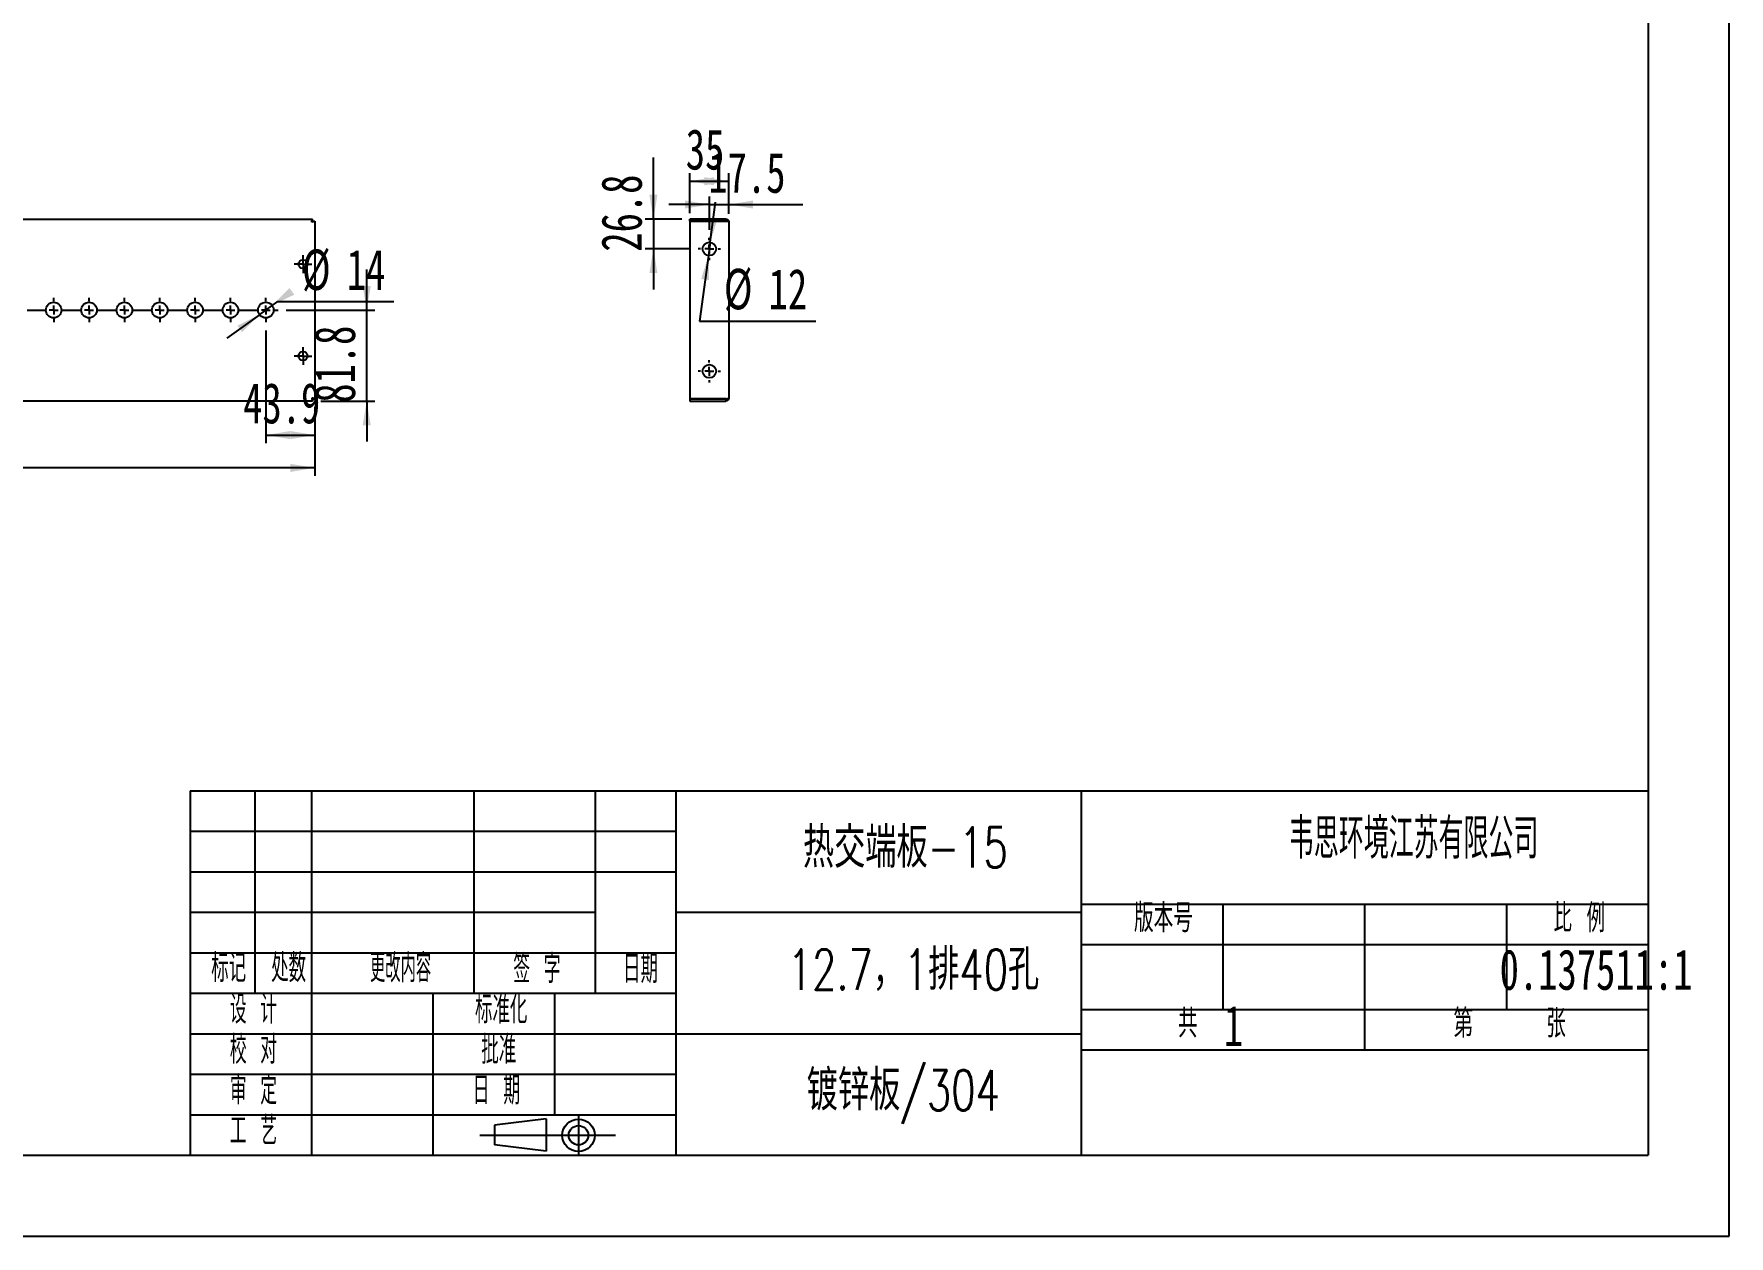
# Model space of a CAD drawing. Extents: x 0 to 3054, y 0 to 2160.
# Drawn here: x 1532 to 3054, y 0 to 1080 of the extents above; entities that cross this region are included whole.
import ezdxf

# ---------------------------------------------------------------- set-up
doc = ezdxf.new("R2010")
doc.units = 0
doc.header["$LTSCALE"] = 7.27214
doc.layers.get('0').update_dxf_attribs({"linetype": 'CONTINUOUS'})
for name, color, linetype in [('粗实线', 7, 'CONTINUOUS'), ('细实线', 7, 'CONTINUOUS'), ('轮廓线层', 7, 'CONTINUOUS')]:
    doc.layers.add(name, color=color, linetype=linetype)
doc.styles.add('SLDTEXTSTYLE0', font='TXT', dxfattribs={"width": 0.7, "bigfont": 'bigfont'})
doc.styles.add('SLDTEXTSTYLE1', font='TXT', dxfattribs={"width": 0.56, "bigfont": 'bigfont'})
doc.styles.add('SLDTEXTSTYLE2', font='TXT', dxfattribs={"width": 0.49, "bigfont": 'bigfont'})
doc.styles.add('SLDTEXTSTYLE3', font='TXT', dxfattribs={"width": 0.54, "bigfont": 'bigfont'})
doc.styles.add('SLDTEXTSTYLE4', font='TXT', dxfattribs={"width": 0.63, "bigfont": 'bigfont'})
doc.styles.add('SLDTEXTSTYLE5', font='TXT', dxfattribs={"width": 0.586667, "bigfont": 'bigfont'})
doc.styles.add('SLDTEXTSTYLE6', font='TXT', dxfattribs={"width": 0.7})
doc.dimstyles.new('SLDDIMSTYLE0', dxfattribs={"dimtxt": 36.360702, "dimasz": 21.816421, "dimexe": 0, "dimexo": 0.0625, "dimgap": 9.090175, "dimtad": 2, "dimdec": 1, "dimrnd": 1e-09, "dimzin": 12, "dimtxsty": 'SLDTEXTSTYLE6', "dimsah": 1, "dimcen": 0.09, "dimazin": 3, "dimtfac": 1, "dimtdec": 1, "dimtofl": 0, "dimtmove": 0, "dimatfit": 3, "dimtolj": 1, "dimtzin": 12})
doc.dimstyles.new('SLDDIMSTYLE1', dxfattribs={"dimtxt": 36.360702, "dimasz": 21.816421, "dimexe": 0, "dimexo": 0.0625, "dimgap": 9.090175, "dimtad": 2, "dimdec": 1, "dimrnd": 1e-09, "dimzin": 12, "dimtxsty": 'SLDTEXTSTYLE6', "dimsah": 1, "dimcen": 0.09, "dimazin": 3, "dimtfac": 1, "dimtdec": 1, "dimtmove": 0, "dimatfit": 3, "dimtolj": 1, "dimtzin": 12})
doc.dimstyles.new('SLDDIMSTYLE2', dxfattribs={"dimtxt": 36.360702, "dimasz": 21.816421, "dimexe": 0, "dimexo": 0.0625, "dimgap": 9.090175, "dimtad": 0, "dimtih": 1, "dimtoh": 1, "dimdec": 1, "dimrnd": 1e-09, "dimzin": 12, "dimtxsty": 'SLDTEXTSTYLE6', "dimsah": 1, "dimcen": 0, "dimazin": 3, "dimtfac": 1, "dimtdec": 1, "dimtmove": 0, "dimatfit": 3, "dimtolj": 1, "dimtzin": 12})

# ---------------------------------------------------------------- blocks, each defined once
blk = doc.blocks.new('块6')
at = {"color": 7, "linetype": 'CONTINUOUS'}
for p, q in [((925.4, 1129), (867.3, 1121.8)), ((925.4, 1129), (925.4, 1092.7)), ((867.3, 1121.8), (867.3, 1100)), ((925.4, 1092.7), (867.3, 1100))]:
    blk.add_line(p, q, dxfattribs=at)
at = {"layer": '轮廓线层', "color": 7}
for p, q in [((961.5, 1132.1), (961.5, 1089.2)), ((850.7, 1110.6), (1002.9, 1110.6))]:
    blk.add_line(p, q, dxfattribs=at)
for radius in [18.2, 10.9]:
    blk.add_circle((961.5, 1110.6), radius, dxfattribs=at)
blk = doc.blocks.new('_D')
at = {"layer": '细实线'}
for p, q in [((474.4, 744.8), (474.4, 682.8)), ((1784.4, 744.8), (1784.4, 682.8)), ((1784.4, 690.1), (474.4, 690.1))]:
    blk.add_line(p, q, dxfattribs=at)
for points in [[(474.4, 690.1), (496.2, 686.4), (496.2, 693.7)], [(1784.4, 690.1), (1762.5, 693.7), (1762.5, 686.4)]]:
    blk.add_solid(points, dxfattribs=at)
at = {"layer": '细实线', "insert": (1087, 736.9), "char_height": 36.36, "attachment_point": 1, "style": 'SLDTEXTSTYLE6'}
blk.add_mtext('1310', dxfattribs=at)
blk = doc.blocks.new('_D_2')
at = {"layer": '细实线'}
for p, q in [((1740.5, 813.5), (1740.5, 712.2)), ((1784.4, 744.8), (1784.4, 712.2)), ((1740.5, 719.5), (1784.4, 719.5))]:
    blk.add_line(p, q, dxfattribs=at)
for points in [[(1740.5, 719.5), (1762.3, 715.9), (1762.3, 723.2)], [(1784.4, 719.5), (1762.5, 723.2), (1762.5, 715.9)]]:
    blk.add_solid(points, dxfattribs=at)
at = {"layer": '细实线', "insert": (1720.1, 766.4), "char_height": 36.36, "attachment_point": 1, "style": 'SLDTEXTSTYLE6'}
blk.add_mtext('43.9', dxfattribs=at)
blk = doc.blocks.new('_D_3')
at = {"layer": '细实线'}
for p, q in [((1831, 831.8), (1831, 868.2)), ((1758.7, 831.8), (1838.3, 831.8)), ((1831, 750.1), (1831, 831.8)), ((1789.7, 750.1), (1838.3, 750.1)), ((1831, 750.1), (1831, 713.7))]:
    blk.add_line(p, q, dxfattribs=at)
for points in [[(1831, 831.8), (1834.7, 853.6), (1827.4, 853.6)], [(1831, 750.1), (1827.4, 728.3), (1834.7, 728.3)]]:
    blk.add_solid(points, dxfattribs=at)
at = {"layer": '细实线', "insert": (1784.2, 748.6), "char_height": 36.36, "attachment_point": 1, "rotation": 90, "style": 'SLDTEXTSTYLE6'}
blk.add_mtext('81.8', dxfattribs=at)
blk = doc.blocks.new('_D_4')
at = {"layer": '细实线'}
for p, q in [((1746.1, 835.9), (1751.1, 839.5)), ((1751.1, 839.5), (1855.4, 839.5)), ((1734.8, 827.7), (1705.3, 806.5)), ((1734.8, 827.7), (1746.1, 835.9))]:
    blk.add_line(p, q, dxfattribs=at)
for points in [[(1746.1, 835.9), (1766, 845.7), (1761.7, 851.6)], [(1734.8, 827.7), (1714.9, 817.9), (1719.2, 812)]]:
    blk.add_solid(points, dxfattribs=at)
at = {"layer": '细实线', "char_height": 36.36, "attachment_point": 1, "style": 'SLDTEXTSTYLE6'}
for s, insert in [('%%c', (1772.9, 886.3)), ('14', (1813.1, 886.3))]:
    blk.add_mtext(s, dxfattribs=dict(at, insert=insert))
blk = doc.blocks.new('SW_CENTERMARKSYMBOL_0')
at = {"layer": '细实线', "color": 0}
for p, q in [((-1214.5, 0), (-1217.5, 0)), ((-1206.5, 0), (-1210.5, 0)), ((-1206.5, 8), (-1206.5, 11)), ((-1206.5, 0), (-1206.5, 4)), ((-1206.5, 0), (-1206.5, -4)), ((-1206.5, 0), (-1202.5, 0)), ((-1198.5, 0), (-1182.75, 0)), ((-1174.75, 0), (-1178.75, 0)), ((-1174.75, 8), (-1174.75, 11)), ((-1174.75, 0), (-1174.75, 4)), ((-1174.75, 0), (-1174.75, -4)), ((-1174.75, 0), (-1170.75, 0)), ((-1166.75, 0), (-1151, 0)), ((-1143, 0), (-1147, 0)), ((-1143, 8), (-1143, 11)), ((-1143, 0), (-1143, 4)), ((-1143, 0), (-1143, -4)), ((-1143, 0), (-1139, 0)), ((-1135, 0), (-1119.25, 0)), ((-1111.25, 0), (-1115.25, 0)), ((-1111.25, 8), (-1111.25, 11)), ((-1111.25, 0), (-1111.25, 4)), ((-1111.25, 0), (-1111.25, -4)), ((-1111.25, 0), (-1107.25, 0)), ((-1103.25, 0), (-1087.5, 0)), ((-1079.5, 0), (-1083.5, 0)), ((-1079.5, 8), (-1079.5, 11)), ((-1079.5, 0), (-1079.5, 4)), ((-1079.5, 0), (-1079.5, -4)), ((-1079.5, 0), (-1075.5, 0)), ((-1071.5, 0), (-1055.75, 0)), ((-1047.75, 0), (-1051.75, 0)), ((-1047.75, 8), (-1047.75, 11)), ((-1047.75, 0), (-1047.75, 4)), ((-1047.75, 0), (-1047.75, -4)), ((-1047.75, 0), (-1043.75, 0)), ((-1039.75, 0), (-1024, 0)), ((-1016, 0), (-1020, 0)), ((-1016, 8), (-1016, 11)), ((-1016, 0), (-1016, 4)), ((-1016, 0), (-1016, -4)), ((-1016, 0), (-1012, 0)), ((-1008, 0), (-992.25, 0)), ((-984.25, 0), (-988.25, 0)), ((-984.25, 8), (-984.25, 11)), ((-984.25, 0), (-984.25, 4)), ((-984.25, 0), (-984.25, -4)), ((-984.25, 0), (-980.25, 0)), ((-976.25, 0), (-960.5, 0)), ((-952.5, 0), (-956.5, 0)), ((-952.5, 8), (-952.5, 11)), ((-952.5, 0), (-952.5, 4)), ((-952.5, 0), (-952.5, -4)), ((-952.5, 0), (-948.5, 0)), ((-944.5, 0), (-928.75, 0)), ((-920.75, 0), (-924.75, 0)), ((-920.75, 8), (-920.75, 11)), ((-920.75, 0), (-920.75, 4)), ((-920.75, 0), (-920.75, -4)), ((-920.75, 0), (-916.75, 0)), ((-912.75, 0), (-897, 0)), ((-889, 0), (-893, 0)), ((-889, 8), (-889, 11)), ((-889, 0), (-889, 4)), ((-889, 0), (-889, -4)), ((-889, 0), (-885, 0)), ((-881, 0), (-865.25, 0)), ((-857.25, 0), (-861.25, 0)), ((-857.25, 8), (-857.25, 11)), ((-857.25, 0), (-857.25, 4)), ((-857.25, 0), (-857.25, -4)), ((-857.25, 0), (-853.25, 0)), ((-849.25, 0), (-833.5, 0)), ((-825.5, 0), (-829.5, 0)), ((-825.5, 8), (-825.5, 11)), ((-825.5, 0), (-825.5, 4)), ((-825.5, 0), (-825.5, -4)), ((-825.5, 0), (-821.5, 0)), ((-817.5, 0), (-801.75, 0)), ((-793.75, 0), (-797.75, 0)), ((-793.75, 8), (-793.75, 11)), ((-793.75, 0), (-793.75, 4)), ((-793.75, 0), (-793.75, -4)), ((-793.75, 0), (-789.75, 0)), ((-785.75, 0), (-770, 0)), ((-762, 0), (-766, 0)), ((-762, 8), (-762, 11)), ((-762, 0), (-762, 4)), ((-762, 0), (-762, -4)), ((-762, 0), (-758, 0)), ((-754, 0), (-738.25, 0)), ((-730.25, 0), (-734.25, 0)), ((-730.25, 8), (-730.25, 11)), ((-730.25, 0), (-730.25, 4)), ((-730.25, 0), (-730.25, -4)), ((-730.25, 0), (-726.25, 0)), ((-722.25, 0), (-706.5, 0)), ((-698.5, 0), (-702.5, 0)), ((-698.5, 8), (-698.5, 11)), ((-698.5, 0), (-698.5, 4)), ((-698.5, 0), (-698.5, -4)), ((-698.5, 0), (-694.5, 0)), ((-690.5, 0), (-674.75, 0)), ((-666.75, 0), (-670.75, 0)), ((-666.75, 8), (-666.75, 11)), ((-666.75, 0), (-666.75, 4)), ((-666.75, 0), (-666.75, -4)), ((-666.75, 0), (-662.75, 0)), ((-658.75, 0), (-643, 0)), ((-635, 0), (-639, 0)), ((-635, 8), (-635, 11)), ((-635, 0), (-635, 4)), ((-635, 0), (-635, -4)), ((-635, 0), (-631, 0)), ((-627, 0), (-611.25, 0)), ((-603.25, 0), (-607.25, 0)), ((-603.25, 8), (-603.25, 11)), ((-603.25, 0), (-603.25, 4)), ((-603.25, 0), (-603.25, -4)), ((-603.25, 0), (-599.25, 0)), ((-595.25, 0), (-579.5, 0)), ((-571.5, 0), (-575.5, 0)), ((-571.5, 8), (-571.5, 11)), ((-571.5, 0), (-571.5, 4)), ((-571.5, 0), (-571.5, -4)), ((-571.5, 0), (-567.5, 0)), ((-563.5, 0), (-547.75, 0)), ((-539.75, 0), (-543.75, 0)), ((-539.75, 8), (-539.75, 11)), ((-539.75, 0), (-539.75, 4)), ((-539.75, 0), (-539.75, -4)), ((-539.75, 0), (-535.75, 0)), ((-531.75, 0), (-516, 0)), ((-508, 0), (-512, 0)), ((-508, 8), (-508, 11)), ((-508, 0), (-508, 4)), ((-508, 0), (-508, -4)), ((-508, 0), (-504, 0)), ((-500, 0), (-484.25, 0)), ((-476.25, 0), (-480.25, 0)), ((-476.25, 8), (-476.25, 11)), ((-476.25, 0), (-476.25, 4)), ((-476.25, 0), (-476.25, -4)), ((-476.25, 0), (-472.25, 0)), ((-468.25, 0), (-452.5, 0)), ((-444.5, 0), (-448.5, 0)), ((-444.5, 8), (-444.5, 11)), ((-444.5, 0), (-444.5, 4)), ((-444.5, 0), (-444.5, -4)), ((-444.5, 0), (-440.5, 0)), ((-436.5, 0), (-420.75, 0)), ((-412.75, 0), (-416.75, 0)), ((-412.75, 8), (-412.75, 11)), ((-412.75, 0), (-412.75, 4)), ((-412.75, 0), (-412.75, -4)), ((-412.75, 0), (-408.75, 0)), ((-404.75, 0), (-389, 0)), ((-381, 0), (-385, 0)), ((-381, 8), (-381, 11)), ((-381, 0), (-381, 4)), ((-381, 0), (-381, -4)), ((-381, 0), (-377, 0)), ((-373, 0), (-357.25, 0)), ((-349.25, 0), (-353.25, 0)), ((-349.25, 8), (-349.25, 11)), ((-349.25, 0), (-349.25, 4)), ((-349.25, 0), (-349.25, -4)), ((-349.25, 0), (-345.25, 0)), ((-341.25, 0), (-325.5, 0)), ((-317.5, 0), (-321.5, 0)), ((-317.5, 8), (-317.5, 11)), ((-317.5, 0), (-317.5, 4)), ((-317.5, 0), (-317.5, -4)), ((-317.5, 0), (-313.5, 0)), ((-309.5, 0), (-293.75, 0)), ((-285.75, 0), (-289.75, 0)), ((-285.75, 8), (-285.75, 11)), ((-285.75, 0), (-285.75, 4)), ((-285.75, 0), (-285.75, -4)), ((-285.75, 0), (-281.75, 0)), ((-277.75, 0), (-262, 0)), ((-254, 0), (-258, 0)), ((-254, 8), (-254, 11)), ((-254, 0), (-254, 4)), ((-254, 0), (-254, -4)), ((-254, 0), (-250, 0)), ((-246, 0), (-230.25, 0)), ((-222.25, 0), (-226.25, 0)), ((-222.25, 8), (-222.25, 11)), ((-222.25, 0), (-222.25, 4)), ((-222.25, 0), (-222.25, -4)), ((-222.25, 0), (-218.25, 0)), ((-214.25, 0), (-198.5, 0)), ((-190.5, 0), (-194.5, 0)), ((-190.5, 8), (-190.5, 11)), ((-190.5, 0), (-190.5, 4)), ((-190.5, 0), (-190.5, -4)), ((-190.5, 0), (-186.5, 0)), ((-182.5, 0), (-166.75, 0)), ((-158.75, 0), (-162.75, 0)), ((-158.75, 8), (-158.75, 11)), ((-158.75, 0), (-158.75, 4)), ((-158.75, 0), (-158.75, -4)), ((-158.75, 0), (-154.75, 0)), ((-150.75, 0), (-135, 0)), ((-127, 0), (-131, 0)), ((-127, 8), (-127, 11)), ((-127, 0), (-127, 4)), ((-127, 0), (-127, -4)), ((-127, 0), (-123, 0)), ((-119, 0), (-103.25, 0)), ((-95.25, 0), (-99.25, 0)), ((-95.25, 8), (-95.25, 11)), ((-95.25, 0), (-95.25, 4)), ((-95.25, 0), (-95.25, -4)), ((-95.25, 0), (-91.25, 0)), ((-87.25, 0), (-71.5, 0)), ((-63.5, 0), (-67.5, 0)), ((-63.5, 8), (-63.5, 11)), ((-63.5, 0), (-63.5, 4)), ((-63.5, 0), (-63.5, -4)), ((-63.5, 0), (-59.5, 0)), ((-55.5, 0), (-39.75, 0)), ((-31.75, 0), (-35.75, 0)), ((-31.75, 8), (-31.75, 11)), ((-31.75, 0), (-31.75, 4)), ((-31.75, 0), (-31.75, -4)), ((-31.75, 0), (-27.75, 0)), ((-23.75, 0), (-8, 0)), ((0, 0), (-4, 0)), ((0, 8), (0, 11)), ((0, 0), (0, 4)), ((0, 0), (0, -4)), ((0, 0), (4, 0)), ((8, 0), (23.75, 0)), ((31.75, 0), (27.75, 0)), ((31.75, 8), (31.75, 11)), ((31.75, 0), (31.75, 4)), ((31.75, 0), (31.75, -4)), ((31.75, 0), (35.75, 0)), ((39.75, 0), (42.75, 0)), ((-1206.5, -8), (-1206.5, -11)), ((-1174.75, -8), (-1174.75, -11)), ((-1143, -8), (-1143, -11)), ((-1111.25, -8), (-1111.25, -11)), ((-1079.5, -8), (-1079.5, -11)), ((-1047.75, -8), (-1047.75, -11)), ((-1016, -8), (-1016, -11)), ((-984.25, -8), (-984.25, -11)), ((-952.5, -8), (-952.5, -11)), ((-920.75, -8), (-920.75, -11)), ((-889, -8), (-889, -11)), ((-857.25, -8), (-857.25, -11)), ((-825.5, -8), (-825.5, -11)), ((-793.75, -8), (-793.75, -11)), ((-762, -8), (-762, -11)), ((-730.25, -8), (-730.25, -11)), ((-698.5, -8), (-698.5, -11)), ((-666.75, -8), (-666.75, -11)), ((-635, -8), (-635, -11)), ((-603.25, -8), (-603.25, -11)), ((-571.5, -8), (-571.5, -11)), ((-539.75, -8), (-539.75, -11)), ((-508, -8), (-508, -11)), ((-476.25, -8), (-476.25, -11)), ((-444.5, -8), (-444.5, -11)), ((-412.75, -8), (-412.75, -11)), ((-381, -8), (-381, -11)), ((-349.25, -8), (-349.25, -11)), ((-317.5, -8), (-317.5, -11)), ((-285.75, -8), (-285.75, -11)), ((-254, -8), (-254, -11)), ((-222.25, -8), (-222.25, -11)), ((-190.5, -8), (-190.5, -11)), ((-158.75, -8), (-158.75, -11)), ((-127, -8), (-127, -11)), ((-95.25, -8), (-95.25, -11)), ((-63.5, -8), (-63.5, -11)), ((-31.75, -8), (-31.75, -11)), ((0, -8), (0, -11)), ((31.75, -8), (31.75, -11))]:
    blk.add_line(p, q, dxfattribs=at)
blk = doc.blocks.new('SW_CENTERMARKSYMBOL_2')
at = {"layer": '细实线', "color": 0}
for p, q in [((-4, 0), (-8, 0)), ((0, 0), (-4, 0)), ((0, 4), (0, 8)), ((0, 0), (0, 4)), ((0, 0), (0, -4)), ((0, 0), (4, 0)), ((4, 0), (8, 0)), ((0, -4), (0, -8))]:
    blk.add_line(p, q, dxfattribs=at)
blk = doc.blocks.new('SW_CENTERMARKSYMBOL_3')
at = {"layer": '细实线', "color": 0}
for p, q in [((-4, 0), (-8, 0)), ((0, 0), (-4, 0)), ((0, 4), (0, 8)), ((0, 0), (0, 4)), ((0, 0), (0, -4)), ((0, 0), (4, 0)), ((4, 0), (8, 0)), ((0, -4), (0, -8))]:
    blk.add_line(p, q, dxfattribs=at)
blk = doc.blocks.new('_D_9')
at = {"layer": '细实线'}
for p, q in [((2121.2, 918.9), (2121.2, 954.8)), ((2121.2, 947.6), (2156.2, 947.6)), ((2156.2, 918.2), (2156.2, 954.8))]:
    blk.add_line(p, q, dxfattribs=at)
for points in [[(2121.2, 947.6), (2143, 943.9), (2143, 951.2)], [(2156.2, 947.6), (2134.3, 951.2), (2134.3, 943.9)]]:
    blk.add_solid(points, dxfattribs=at)
at = {"layer": '细实线', "insert": (2117.5, 994.4), "char_height": 36.36, "attachment_point": 1, "style": 'SLDTEXTSTYLE6'}
blk.add_mtext('35', dxfattribs=at)
blk = doc.blocks.new('_D_10')
at = {"layer": '细实线'}
for p, q in [((2138.7, 904), (2138.7, 933.9)), ((2156.2, 918.2), (2156.2, 933.9)), ((2138.7, 926.6), (2102.3, 926.6)), ((2138.7, 926.6), (2156.2, 926.6)), ((2156.2, 926.6), (2222.5, 926.6))]:
    blk.add_line(p, q, dxfattribs=at)
for points in [[(2138.7, 926.6), (2116.8, 930.3), (2116.8, 923)], [(2156.2, 926.6), (2178, 923), (2178, 930.3)]]:
    blk.add_solid(points, dxfattribs=at)
at = {"layer": '细实线', "insert": (2137.8, 973.5), "char_height": 36.36, "attachment_point": 1, "style": 'SLDTEXTSTYLE6'}
blk.add_mtext('17.5', dxfattribs=at)
blk = doc.blocks.new('_D_11')
at = {"layer": '细实线'}
for p, q in [((2088.5, 913.6), (2088.5, 969)), ((2113.9, 913.6), (2081.2, 913.6)), ((2088.5, 913.6), (2088.5, 886.8)), ((2121.4, 886.8), (2081.2, 886.8)), ((2088.5, 886.8), (2088.5, 850.4))]:
    blk.add_line(p, q, dxfattribs=at)
for points in [[(2088.5, 913.6), (2092.1, 935.4), (2084.8, 935.4)], [(2088.5, 886.8), (2084.8, 865), (2092.1, 865)]]:
    blk.add_solid(points, dxfattribs=at)
at = {"layer": '细实线', "insert": (2041.6, 884.3), "char_height": 36.36, "attachment_point": 1, "rotation": 90, "style": 'SLDTEXTSTYLE6'}
blk.add_mtext('26.8', dxfattribs=at)
blk = doc.blocks.new('_D_12')
at = {"layer": '细实线'}
for p, q in [((2139.5, 892.7), (2144.3, 928.7)), ((2139.5, 892.7), (2137.9, 880.8)), ((2137.9, 880.8), (2129.9, 822)), ((2129.9, 822), (2234.2, 822))]:
    blk.add_line(p, q, dxfattribs=at)
for points in [[(2139.5, 892.7), (2146, 913.8), (2138.8, 914.8)], [(2137.9, 880.8), (2131.3, 859.7), (2138.5, 858.7)]]:
    blk.add_solid(points, dxfattribs=at)
at = {"layer": '细实线', "char_height": 36.36, "attachment_point": 1, "style": 'SLDTEXTSTYLE6'}
for s, insert in [('%%c', (2151.7, 868.9)), ('12', (2191.9, 868.9))]:
    blk.add_mtext(s, dxfattribs=dict(at, insert=insert))
blk = doc.blocks.new('SW_CENTERMARKSYMBOL_5')
at = {"layer": '细实线', "color": 0}
for p, q in [((-8, 0), (-10, 0)), ((0, 0), (-4, 0)), ((0, 8), (0, 10)), ((0, 0), (0, 4)), ((0, 0), (0, -4)), ((0, 0), (4, 0)), ((8, 0), (10, 0)), ((0, -8), (0, -10))]:
    blk.add_line(p, q, dxfattribs=at)
blk = doc.blocks.new('SW_CENTERMARKSYMBOL_6')
at = {"layer": '细实线', "color": 0}
for p, q in [((-8, 0), (-10, 0)), ((0, 0), (-4, 0)), ((0, 8), (0, 10)), ((0, 0), (0, 4)), ((0, 0), (0, -4)), ((0, 0), (4, 0)), ((8, 0), (10, 0)), ((0, -8), (0, -10))]:
    blk.add_line(p, q, dxfattribs=at)

msp = doc.modelspace()

# ---------------------------------------------------------------- linework, layer by layer
at = {"color": 7, "linetype": 'CONTINUOUS'}
for p, q in [((476.33, 913.57), (1782.39, 913.57)), ((1782.39, 911.67), (1782.39, 913.57)), ((2121.16, 911.67), (2121.16, 913.57)), ((2153.5, 913.57), (2121.16, 913.57)), ((2153.5, 911.67), (2153.5, 913.57)), ((1782.46, 911.6), (1784.36, 911.6)), ((1784.36, 911.6), (1784.36, 752.04)), ((2153.5, 911.67), (2121.16, 911.67)), ((2121.16, 911.6), (2121.16, 752.04)), ((2121.16, 911.6), (2153.5, 911.6)), ((2156.16, 910.91), (2156.16, 752.73)), ((1782.39, 750.07), (476.33, 750.07)), ((1782.39, 751.97), (1782.39, 750.07)), ((1782.46, 752.04), (1784.36, 752.04)), ((2153.5, 752.04), (2121.16, 752.04)), ((2121.16, 751.97), (2121.16, 750.07)), ((2121.16, 751.97), (2153.5, 751.97)), ((2121.16, 750.07), (2153.5, 750.07)), ((2153.5, 751.97), (2153.5, 750.07))]:
    msp.add_line(p, q, dxfattribs=at)
for centre, radius in [((2138.66, 886.77), 6), ((1773.86, 873.07), 4), ((1549.96, 831.82), 7), ((1581.71, 831.82), 7), ((1613.46, 831.82), 7), ((1645.21, 831.82), 7), ((1676.96, 831.82), 7), ((1708.71, 831.82), 7), ((1740.46, 831.82), 7), ((1773.86, 790.57), 4), ((2138.66, 776.87), 6)]:
    msp.add_circle(centre, radius, dxfattribs=at)
for points, knots in [([(1781.7, 910.91), (1781.76, 911.25), (1781.81, 911.6), (1781.93, 912.25), (1781.99, 912.54), (1782.1, 913.03), (1782.16, 913.23), (1782.27, 913.5), (1782.33, 913.57), (1782.39, 913.57)], [0, 0, 0, 0, 0.25, 0.25, 0.5, 0.5, 0.75, 0.75, 1, 1, 1, 1]), ([(2153.5, 913.57), (2153.85, 913.57), (2154.2, 913.5), (2154.84, 913.23), (2155.14, 913.03), (2155.63, 912.54), (2155.83, 912.25), (2156.09, 911.6), (2156.16, 911.25), (2156.16, 910.91)], [0, 0, 0, 0, 0.25, 0.25, 0.5, 0.5, 0.75, 0.75, 1, 1, 1, 1]), ([(1781.7, 910.91), (1781.76, 911.01), (1781.81, 911.11), (1781.93, 911.29), (1781.99, 911.37), (1782.1, 911.51), (1782.16, 911.57), (1782.27, 911.65), (1782.33, 911.67), (1782.39, 911.67)], [0, 0, 0, 0, 0.25, 0.25, 0.5, 0.5, 0.75, 0.75, 1, 1, 1, 1]), ([(1784.36, 911.6), (1784.36, 911.54), (1784.29, 911.48), (1784.02, 911.37), (1783.83, 911.31), (1783.33, 911.19), (1783.04, 911.14), (1782.39, 911.02), (1782.05, 910.96), (1781.7, 910.91)], [0, 0, 0, 0, 0.25, 0.25, 0.5, 0.5, 0.75, 0.75, 1, 1, 1, 1]), ([(1782.46, 911.6), (1782.46, 911.54), (1782.44, 911.48), (1782.36, 911.37), (1782.31, 911.31), (1782.17, 911.19), (1782.08, 911.14), (1781.9, 911.02), (1781.8, 910.96), (1781.7, 910.91)], [0, 0, 0, 0, 0.25, 0.25, 0.5, 0.5, 0.75, 0.75, 1, 1, 1, 1]), ([(2153.5, 911.67), (2153.6, 911.66), (2153.76, 911.65), (2153.88, 911.56), (2153.92, 911.53)], [0, 0, 0, 0, 0.6645413, 1, 1, 1, 1]), ([(2156.16, 910.91), (2156.16, 910.96), (2156.09, 911.02), (2155.83, 911.14), (2155.63, 911.19), (2155.14, 911.31), (2154.84, 911.37), (2154.2, 911.48), (2153.85, 911.54), (2153.5, 911.6)], [0, 0, 0, 0, 0.25, 0.25, 0.5, 0.5, 0.75, 0.75, 1, 1, 1, 1]), ([(1784.36, 752.04), (1784.36, 752.09), (1784.29, 752.15), (1784.02, 752.27), (1783.83, 752.32), (1783.33, 752.44), (1783.04, 752.5), (1782.39, 752.61), (1782.05, 752.67), (1781.7, 752.73)], [0, 0, 0, 0, 0.25, 0.25, 0.5, 0.5, 0.75, 0.75, 1, 1, 1, 1]), ([(1782.46, 752.04), (1782.46, 752.15), (1782.38, 752.27), (1782.1, 752.5), (1781.9, 752.61), (1781.7, 752.73)], [0, 0, 0, 0, 0.5, 0.5, 1, 1, 1, 1]), ([(1781.7, 752.73), (1781.76, 752.38), (1781.81, 752.03), (1781.93, 751.39), (1781.99, 751.09), (1782.1, 750.6), (1782.16, 750.4), (1782.27, 750.14), (1782.33, 750.07), (1782.39, 750.07)], [0, 0, 0, 0, 0.25, 0.25, 0.5, 0.5, 0.75, 0.75, 1, 1, 1, 1]), ([(1781.7, 752.73), (1781.81, 752.53), (1781.93, 752.33), (1782.16, 752.05), (1782.27, 751.97), (1782.39, 751.97)], [0, 0, 0, 0, 0.5, 0.5, 1, 1, 1, 1]), ([(2153.5, 752.04), (2153.85, 752.09), (2154.2, 752.15), (2154.84, 752.27), (2155.14, 752.32), (2155.63, 752.44), (2155.83, 752.5), (2156.09, 752.61), (2156.16, 752.67), (2156.16, 752.73)], [0, 0, 0, 0, 0.25, 0.25, 0.5, 0.5, 0.75, 0.75, 1, 1, 1, 1]), ([(2156.16, 752.73), (2156.16, 752.38), (2156.09, 752.03), (2155.83, 751.39), (2155.63, 751.09), (2155.14, 750.6), (2154.84, 750.4), (2154.2, 750.14), (2153.85, 750.07), (2153.5, 750.07)], [0, 0, 0, 0, 0.25, 0.25, 0.5, 0.5, 0.75, 0.75, 1, 1, 1, 1]), ([(2153.92, 752.11), (2153.88, 752.08), (2153.76, 751.99), (2153.6, 751.97), (2153.5, 751.97)], [0, 0, 0, 0, 0.3354587, 1, 1, 1, 1])]:
    msp.add_open_spline(points, degree=3, knots=knots, dxfattribs=at)
at = {"layer": '粗实线'}
for p, q in [((2981.58, 2087.1), (2981.58, 72.72)), ((2108.92, 290.89), (2472.53, 290.89)), ((2108.92, 181.8), (2472.53, 181.8)), ((72.72, 72.72), (2981.58, 72.72))]:
    msp.add_line(p, q, dxfattribs=at)
at = {"layer": '粗实线', "color": 7}
for p, q in [((1672.59, 399.97), (2981.58, 399.97)), ((1672.59, 399.97), (1672.59, 72.72)), ((1730.77, 218.16), (1730.77, 399.97)), ((1781.67, 72.72), (1781.67, 399.97)), ((1927.12, 399.97), (1927.12, 218.16)), ((2036.2, 399.97), (2036.2, 218.16)), ((2108.92, 72.72), (2108.92, 399.97)), ((2472.53, 399.97), (2472.53, 72.72)), ((2981.58, 399.97), (2981.58, 72.72)), ((2472.53, 298.16), (2981.58, 298.16)), ((2599.79, 298.16), (2599.79, 203.62)), ((2727.05, 298.16), (2727.05, 203.62)), ((2854.32, 298.16), (2854.32, 203.62)), ((2472.53, 261.8), (2981.58, 261.8)), ((1672.59, 218.16), (2108.92, 218.16)), ((1890.76, 72.72), (1890.76, 218.16)), ((1999.84, 109.08), (1999.84, 218.16)), ((2472.53, 203.62), (2981.58, 203.62)), ((2727.05, 203.62), (2727.05, 167.26)), ((2472.53, 167.26), (2981.58, 167.26)), ((1672.59, 72.72), (2108.92, 72.72)), ((2108.92, 72.72), (2981.58, 72.72))]:
    msp.add_line(p, q, dxfattribs=at)
at = {"layer": '细实线'}
for p, q in [((3054.3, 0), (3054.3, 2159.83)), ((1672.59, 290.89), (2036.2, 290.89)), ((1672.59, 181.8), (1999.84, 181.8)), ((1999.84, 181.8), (2108.92, 181.8)), ((0, 0), (3054.3, 0))]:
    msp.add_line(p, q, dxfattribs=at)
at = {"layer": '细实线', "color": 7}
for p, q in [((1672.59, 363.61), (2108.92, 363.61)), ((1672.59, 327.25), (2108.92, 327.25)), ((1672.59, 290.89), (2036.2, 290.89)), ((1672.59, 254.52), (2108.92, 254.52)), ((1672.59, 181.8), (1999.84, 181.8)), ((1672.59, 145.44), (2108.92, 145.44)), ((1672.59, 109.08), (2108.92, 109.08))]:
    msp.add_line(p, q, dxfattribs=at)

# ---------------------------------------------------------------- block references
at = {"layer": '细实线'}
for name, p in [('SW_CENTERMARKSYMBOL_6', (2138.66, 886.77)), ('SW_CENTERMARKSYMBOL_3', (1773.86, 873.07)), ('SW_CENTERMARKSYMBOL_0', (1708.71, 831.82)), ('SW_CENTERMARKSYMBOL_2', (1773.86, 790.57)), ('SW_CENTERMARKSYMBOL_5', (2138.66, 776.87))]:
    msp.add_blockref(name, p, dxfattribs=at)
at = {"layer": '细实线', "xscale": 0.8, "yscale": 0.8, "zscale": 0.8}
msp.add_blockref('块6', (1251.98, -797.91), dxfattribs=at)

# ---------------------------------------------------------------- texts
at = {"layer": '细实线', "color": 7}
for s, insert, char_height, attachment_point, style in [('热交端板-15', (2314.72, 367.33), 36.361, 2, 'SLDTEXTSTYLE0'), ('韦思环境江苏有限公司', (2771.08, 375.3), 36.361, 2, 'SLDTEXTSTYLE1'), ('12.7，1排40孔', (2321.96, 257.6), 36.361, 2, 'SLDTEXTSTYLE0'), ('0.137511:1', (2934.86, 257.6), 36.361, 2, 'SLDTEXTSTYLE6'), ('1', (2600.6, 207.1), 36.36, 1, 'SLDTEXTSTYLE6'), ('1', (2600.6, 207.1), 36.36, 1, 'SLDTEXTSTYLE6'), ('镀锌板/304', (2312.8, 149.2), 36.361, 2, 'SLDTEXTSTYLE0')]:
    msp.add_mtext(s, dxfattribs=dict(at, insert=insert, char_height=char_height, attachment_point=attachment_point, style=style))
at = {"layer": '细实线', "attachment_point": 2}
for s, insert, char_height, style in [('版本号', (2546.42, 298.47), 25.452, 'SLDTEXTSTYLE4'), ('比 例', (2919.8, 298.47), 25.452, 'SLDTEXTSTYLE5'), ('标记', (1707.11, 253.56), 25.452, 'SLDTEXTSTYLE1'), ('处数', (1760.93, 253.56), 25.452, 'SLDTEXTSTYLE1'), ('更改内容', (1861.4, 253.56), 25.452, 'SLDTEXTSTYLE2'), ('签 字', (1983.87, 252.77), 25.452, 'SLDTEXTSTYLE3'), ('日期', (2076.87, 252.77), 25.452, 'SLDTEXTSTYLE1'), ('设 计', (1729.34, 216.41), 25.452, 'SLDTEXTSTYLE3'), ('标准化', (1951.77, 216.41), 25.452, 'SLDTEXTSTYLE1'), ('共', (2568.24, 203.74), 25.45, 'SLDTEXTSTYLE4'), ('第', (2815.68, 203.74), 25.45, 'SLDTEXTSTYLE4'), ('张', (2898.95, 203.74), 25.45, 'SLDTEXTSTYLE4'), ('张', (2898.95, 203.74), 25.45, 'SLDTEXTSTYLE4'), ('校 对', (1729.34, 180.23), 25.452, 'SLDTEXTSTYLE3'), ('批准', (1949.61, 180.23), 25.452, 'SLDTEXTSTYLE1'), ('审 定', (1729.34, 143.69), 25.452, 'SLDTEXTSTYLE3'), ('日 期', (1947.51, 143.69), 25.452, 'SLDTEXTSTYLE3'), ('工 艺', (1729.34, 107.33), 25.452, 'SLDTEXTSTYLE3')]:
    msp.add_mtext(s, dxfattribs=dict(at, insert=insert, char_height=char_height, style=style))

# ---------------------------------------------------------------- dimensions: what is measured, and where the dimension line sits
at = {"layer": '细实线'}
for base, p1, p2, dimstyle, picture, middle in [((2156.16, 947.56), (2121.16, 911.6), (2156.16, 910.91), 'SLDDIMSTYLE0', '_D_9', (2138.66, 947.56)), ((2156.16, 926.64), (2138.66, 896.77), (2156.16, 910.91), 'SLDDIMSTYLE1', '_D_10', (2180.17, 926.64)), ((1784.36, 719.52), (1740.46, 820.82), (1784.36, 752.04), 'SLDDIMSTYLE0', '_D_2', (1762.41, 719.52)), ((474.36, 690.06), (1784.36, 752.04), (474.36, 752.04), 'SLDDIMSTYLE0', '_D', (1129.36, 690.06))]:
    dim = msp.add_linear_dim(base=base, p1=p1, p2=p2, dimstyle=dimstyle, dxfattribs=at)
    dim.commit()
    dim.dimension.update_dxf_attribs({"geometry": picture, "text_midpoint": middle, "dimtype": 160})
for base, p1, p2, picture, middle in [((2088.47, 886.77), (2121.16, 913.57), (2128.66, 886.77), '_D_11', (2088.47, 926.64)), ((1831.0462459, 831.81653724), (1782.38802987, 750.06653724), (1751.45874055, 831.81653724), '_D_3', (1831.0462459, 790.94153724))]:
    dim = msp.add_linear_dim(base=base, p1=p1, p2=p2, angle=90, dimstyle='SLDDIMSTYLE1', dxfattribs=at)
    dim.commit()
    dim.dimension.update_dxf_attribs({"geometry": picture, "text_midpoint": middle, "dimtype": 160})
for p1, p2, picture, middle in [((2137.86, 880.82), (2139.47, 892.71), '_D_12', (2192.97, 846.78)), ((1746.14, 835.91), (1734.78, 827.73), '_D_4', (1814.15, 864.25))]:
    dim = msp.add_diameter_dim_2p(p1=p1, p2=p2, dimstyle='SLDDIMSTYLE2', dxfattribs=at)
    dim.commit()
    dim.dimension.update_dxf_attribs({"geometry": picture, "text_midpoint": middle, "dimtype": 163})

doc.saveas('drawing.dxf')
